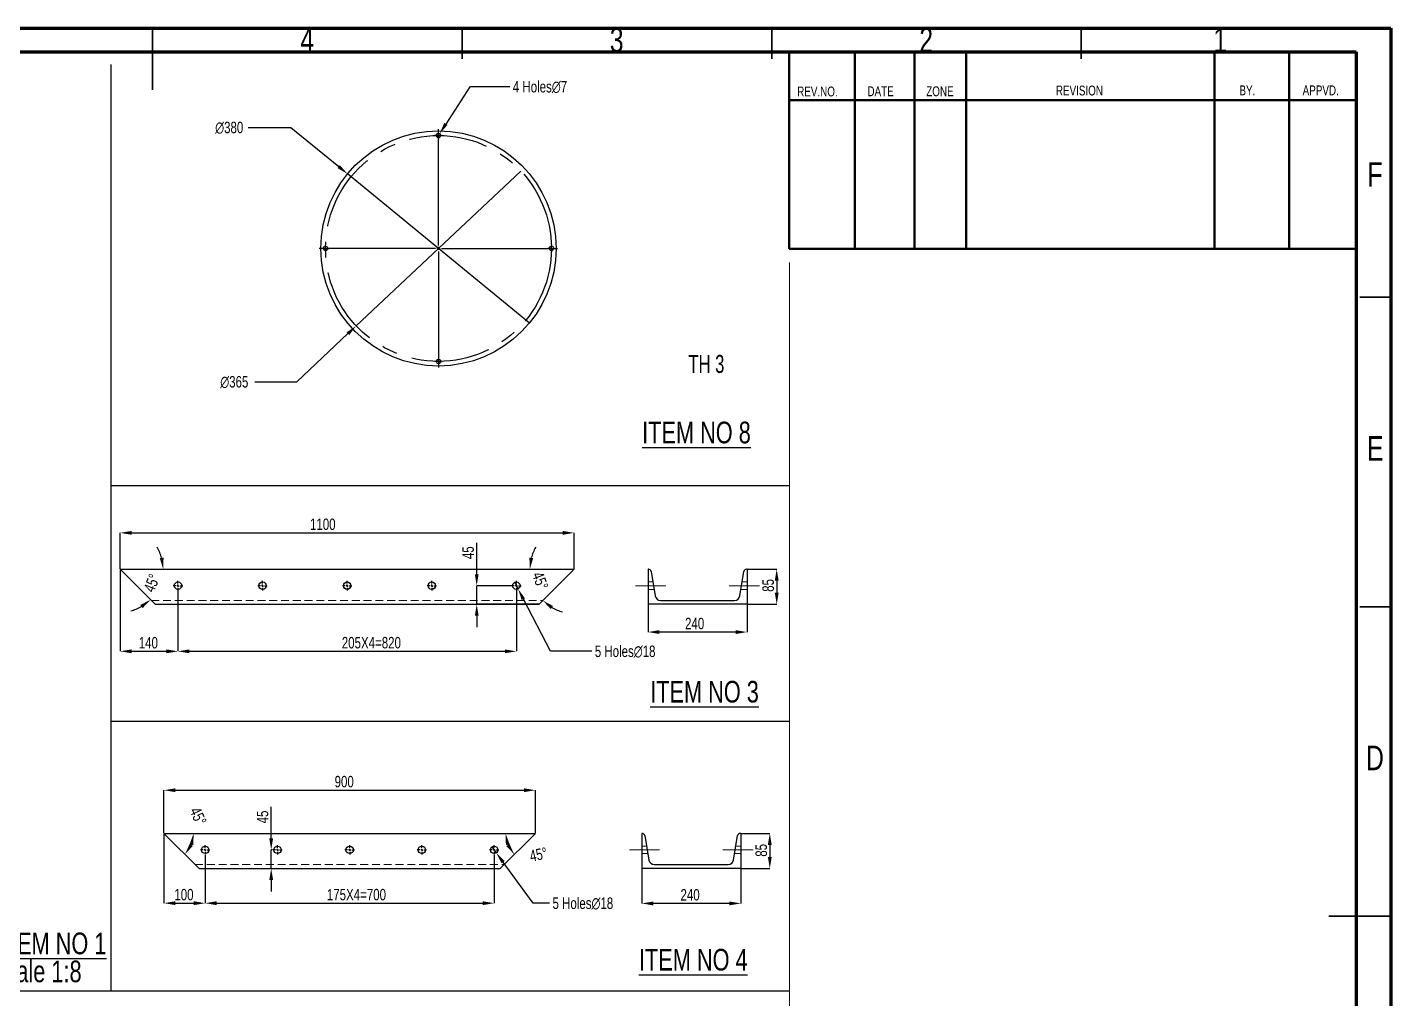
# Model space of a CAD drawing. Header units: millimetres. Extents: x 122 to 2816, y -707 to 556.
# Drawn here: x 760.5 to 980.7, y -573.7 to -416.8 of the extents above; entities that cross this region are included whole.
import ezdxf

# ---------------------------------------------------------------- set-up
doc = ezdxf.new("R2010")
doc.units = ezdxf.units.MM
doc.header["$PDSIZE"] = -1
doc.linetypes.add('CENTERX2', pattern=[20.32, 12.7, -2.54, 2.54, -2.54])
doc.linetypes.add('HIDDEN', pattern=[1.905, 1.27, -0.635])
doc.layers.add('FORMAT', color=7, linetype='Continuous')
doc.styles.add('SLDTEXTSTYLE10', font='TXT', dxfattribs={"width": 0.6875})
doc.styles.add('SLDTEXTSTYLE7', font='TXT', dxfattribs={"width": 0.75})
doc.dimstyles.new('SLDDIMSTYLE17', dxfattribs={"dimtxt": 1.852083, "dimasz": 1.852083, "dimexe": 0, "dimexo": 0.625, "dimgap": 0.463021, "dimtad": 1, "dimdec": 0, "dimlfac": 10, "dimrnd": 1e-09, "dimzin": 12, "dimtxsty": 'SLDTEXTSTYLE7', "dimblk1": 'NONE', "dimsah": 1, "dimcen": 0, "dimazin": 3, "dimtfac": 1, "dimtdec": 0, "dimtmove": 0, "dimatfit": 3, "dimldrblk": 'NONE', "dimfrac": 2, "dimtzin": 12})
doc.dimstyles.new('SLDDIMSTYLE20', dxfattribs={"dimtxt": 1.852083, "dimasz": 1.852083, "dimexe": 0, "dimexo": 0.625, "dimgap": 0.463021, "dimtad": 1, "dimdec": 0, "dimlfac": 10, "dimrnd": 1e-09, "dimzin": 12, "dimtxsty": 'SLDTEXTSTYLE7', "dimblk1": 'NONE', "dimsah": 1, "dimcen": 0, "dimazin": 3, "dimtfac": 1, "dimtdec": 0, "dimtmove": 0, "dimatfit": 3, "dimldrblk": 'NONE', "dimfrac": 2, "dimtzin": 12})
doc.dimstyles.new('SLDDIMSTYLE64', dxfattribs={"dimtxt": 1.852083, "dimasz": 1.852083, "dimexe": 0, "dimexo": 0.625, "dimgap": 0.463021, "dimtad": 1, "dimdec": 0, "dimlfac": 15, "dimrnd": 1e-09, "dimzin": 12, "dimtxsty": 'SLDTEXTSTYLE7', "dimsah": 1, "dimcen": 2.5, "dimazin": 3, "dimtfac": 1, "dimtdec": 0, "dimtmove": 0, "dimatfit": 0, "dimfrac": 2, "dimtzin": 12})
doc.dimstyles.new('SLDDIMSTYLE65', dxfattribs={"dimtxt": 1.852083, "dimasz": 1.852083, "dimexe": 0, "dimexo": 0.625, "dimgap": 0.463021, "dimtad": 1, "dimdec": 0, "dimlfac": 15, "dimrnd": 1e-09, "dimzin": 12, "dimtxsty": 'SLDTEXTSTYLE7', "dimsah": 1, "dimcen": 2.5, "dimazin": 3, "dimtfac": 1, "dimtdec": 0, "dimtmove": 0, "dimatfit": 3, "dimfrac": 2, "dimtzin": 12})
doc.dimstyles.new('SLDDIMSTYLE66', dxfattribs={"dimtxt": 1.852083, "dimasz": 1.852083, "dimexe": 0, "dimexo": 0.625, "dimgap": 0.463021, "dimtad": 1, "dimlfac": 15, "dimzin": 12, "dimtxsty": 'SLDTEXTSTYLE7', "dimsah": 1, "dimcen": 2.5, "dimazin": 3, "dimtfac": 1, "dimtmove": 0, "dimatfit": 3, "dimfrac": 2, "dimtzin": 12})
doc.dimstyles.new('SLDDIMSTYLE67', dxfattribs={"dimtxt": 1.852083, "dimasz": 1.852083, "dimexe": 0, "dimexo": 0.625, "dimgap": 0.463021, "dimtad": 1, "dimdec": 0, "dimlfac": 15, "dimrnd": 1e-09, "dimzin": 12, "dimtxsty": 'SLDTEXTSTYLE7', "dimblk1": 'NONE', "dimsah": 1, "dimcen": 0, "dimazin": 3, "dimtfac": 1, "dimtdec": 0, "dimtmove": 0, "dimatfit": 3, "dimldrblk": 'NONE', "dimfrac": 2, "dimtzin": 12})

# ---------------------------------------------------------------- blocks, each defined once
blk = doc.blocks.new('SW_NOTE_0_167')
at = {"layer": 'FORMAT', "color": 0, "char_height": 3.5, "attachment_point": 2, "style": 'SLDTEXTSTYLE7'}
for s, insert in [('\\LITEM NO 1', (13.62, 4.51)), ('Scale 1:8', (11.07, -0.01))]:
    blk.add_mtext(s, dxfattribs=dict(at, insert=insert))
blk = doc.blocks.new('*D1507')
at = {"layer": 'Defpoints', "color": 0}
for p in [(840.22, -439.99), (813.63, -464.99)]:
    blk.add_point(p, dxfattribs=at)
at = {"layer": 'FORMAT', "color": 0, "lineweight": -2}
for p, q in [((840.22, -439.99), (813.63, -464.99)), ((804.02, -474.03), (812.28, -466.26)), ((797.23, -474.03), (804.02, -474.03))]:
    blk.add_line(p, q, dxfattribs=at)
at = {"layer": 'FORMAT', "color": 0}
blk.add_solid([(812.07, -466.04), (812.49, -466.49), (813.63, -464.99)], dxfattribs=at)
at = {"layer": 'FORMAT', "color": 0, "insert": (791.67, -473.11), "char_height": 1.852, "attachment_point": 1, "style": 'SLDTEXTSTYLE7'}
blk.add_mtext('\\A1;∅365', dxfattribs=at)
blk = doc.blocks.new('_None')
blk = doc.blocks.new('*D1508')
at = {"layer": 'Defpoints', "color": 0}
for p in [(812.23, -440.45), (841.62, -464.54)]:
    blk.add_point(p, dxfattribs=at)
at = {"layer": 'FORMAT', "color": 0, "lineweight": -2}
for p, q in [((796.17, -432.94), (803.08, -432.94)), ((803.08, -432.94), (810.8, -439.27)), ((841.62, -464.54), (812.23, -440.45))]:
    blk.add_line(p, q, dxfattribs=at)
at = {"layer": 'FORMAT', "color": 0}
blk.add_solid([(810.99, -439.03), (810.6, -439.51), (812.23, -440.45)], dxfattribs=at)
at = {"layer": 'FORMAT', "color": 0, "insert": (790.85, -432.02), "char_height": 1.852, "attachment_point": 1, "style": 'SLDTEXTSTYLE7'}
blk.add_mtext('\\A1;∅380', dxfattribs=at)
blk = doc.blocks.new('*D1509')
at = {"layer": 'Defpoints', "color": 0}
for p in [(826.73, -434.54), (827.11, -433.95)]:
    blk.add_point(p, dxfattribs=at)
at = {"layer": 'FORMAT', "color": 0, "lineweight": -2}
for p, q in [((831.96, -426.36), (828.11, -432.39)), ((838.46, -426.36), (831.96, -426.36)), ((826.73, -434.54), (827.11, -433.95))]:
    blk.add_line(p, q, dxfattribs=at)
at = {"layer": 'FORMAT', "color": 0}
blk.add_solid([(827.85, -432.22), (828.37, -432.55), (827.11, -433.95)], dxfattribs=at)
at = {"layer": 'FORMAT', "color": 0, "insert": (838.93, -425.44), "char_height": 1.8521, "attachment_point": 1, "style": 'SLDTEXTSTYLE7'}
blk.add_mtext('\\A1;4 Holes∅7', dxfattribs=at)
blk = doc.blocks.new('SW_CENTERMARKSYMBOL_174')
at = {"layer": 'FORMAT', "color": 0}
for p, q in [((0, 0.5), (0, 19.25)), ((-0.5, 0), (-19.25, 0)), ((0, 0), (-0.25, 0)), ((0, 0), (0, 0.25)), ((0, 0), (0, -0.25)), ((0, 0), (0.25, 0)), ((0.5, 0), (19.25, 0)), ((0, -0.5), (0, -19.25))]:
    blk.add_line(p, q, dxfattribs=at)
blk = doc.blocks.new('SW_CENTERMARKSYMBOL_175')
at = {"layer": 'FORMAT', "color": 0}
for p, q in [((-0.5, 0), (-0.6, 0)), ((0, 0), (-0.25, 0)), ((0, 0.5), (0, 0.6)), ((0, 0), (0, 0.25)), ((0, 0), (0, -0.25)), ((0, 0), (0.25, 0)), ((0.5, 0), (0.6, 0)), ((0, -0.5), (0, -0.6))]:
    blk.add_line(p, q, dxfattribs=at)
blk = doc.blocks.new('SW_CENTERMARKSYMBOL_176')
at = {"layer": 'FORMAT', "color": 0}
for p, q in [((-0.5, 0), (-0.6, 0)), ((0, 0), (-0.25, 0)), ((0, 0.5), (0, 0.6)), ((0, 0), (0, 0.25)), ((0, 0), (0, -0.25)), ((0, 0), (0.25, 0)), ((0.5, 0), (0.6, 0)), ((0, -0.5), (0, -0.6))]:
    blk.add_line(p, q, dxfattribs=at)
blk = doc.blocks.new('SW_CENTERMARKSYMBOL_177')
at = {"layer": 'FORMAT', "color": 0}
for p, q in [((-0.5, 0), (-0.6, 0)), ((0, 0), (-0.25, 0)), ((0, 0.5), (0, 0.6)), ((0, 0), (0, 0.25)), ((0, 0), (0, -0.25)), ((0, 0), (0.25, 0)), ((0.5, 0), (0.6, 0)), ((0, -0.5), (0, -0.6))]:
    blk.add_line(p, q, dxfattribs=at)
blk = doc.blocks.new('SW_CENTERMARKSYMBOL_178')
at = {"layer": 'FORMAT', "color": 0}
for p, q in [((-0.5, 0), (-0.6, 0)), ((0, 0), (-0.25, 0)), ((0, 0.5), (0, 0.6)), ((0, 0), (0, 0.25)), ((0, 0), (0, -0.25)), ((0, 0), (0.25, 0)), ((0.5, 0), (0.6, 0)), ((0, -0.5), (0, -0.6))]:
    blk.add_line(p, q, dxfattribs=at)
blk = doc.blocks.new('*D1510')
at = {"layer": 'Defpoints', "color": 0}
for p in [(848.84, -498.44), (775.5, -504.31), (848.84, -504.31)]:
    blk.add_point(p, dxfattribs=at)
at = {"layer": 'FORMAT', "color": 0, "lineweight": -2}
for p, q in [((775.5, -504.25), (775.5, -498.44)), ((777.35, -498.44), (846.98, -498.44)), ((848.84, -504.25), (848.84, -498.44))]:
    blk.add_line(p, q, dxfattribs=at)
at = {"layer": 'FORMAT', "color": 0}
for points in [[(777.35, -498.13), (777.35, -498.75), (775.5, -498.44)], [(846.98, -498.13), (846.98, -498.75), (848.84, -498.44)]]:
    blk.add_solid(points, dxfattribs=at)
at = {"layer": 'FORMAT', "color": 0, "insert": (808.23, -496.13), "char_height": 1.852, "attachment_point": 2, "style": 'SLDTEXTSTYLE7'}
blk.add_mtext('\\A1;1100', dxfattribs=at)
blk = doc.blocks.new('*D1511')
at = {"layer": 'Defpoints', "color": 0}
for p in [(775.5, -504.31), (775.5, -504.31), (848.84, -504.31), (781.52, -507.79), (781.17, -509.98)]:
    blk.add_point(p, dxfattribs=at)
at = {"layer": 'FORMAT', "color": 0, "lineweight": -2}
for start, end in [(15.3151, 30.6303), (284.3697, 299.6849)]:
    blk.add_arc((775.5, -504.31), 6.95, start, end, dxfattribs=at)
at = {"layer": 'FORMAT', "color": 0}
for points in [[(782.51, -502.44), (781.9, -502.52), (782.45, -504.31)], [(778.76, -510.1), (779.13, -510.6), (780.42, -509.23)]]:
    blk.add_solid(points, dxfattribs=at)
at = {"layer": 'FORMAT', "color": 0, "insert": (779.22, -507.52), "char_height": 1.852, "attachment_point": 1, "rotation": 68.4497, "style": 'SLDTEXTSTYLE7'}
blk.add_mtext('\\A1;45°', dxfattribs=at)
blk = doc.blocks.new('*D1512')
at = {"layer": 'Defpoints', "color": 0}
for p in [(775.5, -504.31), (848.84, -504.31), (848.84, -504.31), (842.63, -507.89), (843.17, -509.98)]:
    blk.add_point(p, dxfattribs=at)
at = {"layer": 'FORMAT', "color": 0, "lineweight": -2}
for start, end in [(150.2879, 165.144), (239.856, 254.7121)]:
    blk.add_arc((848.84, -504.31), 7.16, start, end, dxfattribs=at)
at = {"layer": 'FORMAT', "color": 0}
for points in [[(842.22, -502.52), (841.61, -502.44), (841.67, -504.31)], [(845.05, -510.75), (845.43, -510.26), (843.77, -509.38)]]:
    blk.add_solid(points, dxfattribs=at)
at = {"layer": 'FORMAT', "color": 0, "insert": (843.73, -504.53), "char_height": 1.852, "attachment_point": 1, "rotation": 290.8774, "style": 'SLDTEXTSTYLE7'}
blk.add_mtext('\\A1;45°', dxfattribs=at)
blk = doc.blocks.new('*D1513')
at = {"layer": 'Defpoints', "color": 0}
for p in [(775.5, -504.31), (784.84, -507.75), (784.84, -517.58)]:
    blk.add_point(p, dxfattribs=at)
at = {"layer": 'FORMAT', "color": 0, "lineweight": -2}
for p, q in [((775.5, -504.38), (775.5, -517.58)), ((784.84, -507.81), (784.84, -517.58)), ((777.35, -517.58), (782.98, -517.58))]:
    blk.add_line(p, q, dxfattribs=at)
at = {"layer": 'FORMAT', "color": 0}
for points in [[(777.35, -517.27), (777.35, -517.89), (775.5, -517.58)], [(782.98, -517.27), (782.98, -517.89), (784.84, -517.58)]]:
    blk.add_solid(points, dxfattribs=at)
at = {"layer": 'FORMAT', "color": 0, "insert": (780.05, -515.26), "char_height": 1.852, "attachment_point": 2, "style": 'SLDTEXTSTYLE7'}
blk.add_mtext('\\A1;140', dxfattribs=at)
blk = doc.blocks.new('*D1514')
at = {"layer": 'Defpoints', "color": 0}
for p in [(784.84, -507.75), (839.5, -507.75), (839.5, -517.58)]:
    blk.add_point(p, dxfattribs=at)
at = {"layer": 'FORMAT', "color": 0, "lineweight": -2}
for p, q in [((784.84, -507.81), (784.84, -517.58)), ((839.5, -507.81), (839.5, -517.58)), ((786.69, -517.58), (837.65, -517.58))]:
    blk.add_line(p, q, dxfattribs=at)
at = {"layer": 'FORMAT', "color": 0}
for points in [[(786.69, -517.27), (786.69, -517.89), (784.84, -517.58)], [(837.65, -517.27), (837.65, -517.89), (839.5, -517.58)]]:
    blk.add_solid(points, dxfattribs=at)
at = {"layer": 'FORMAT', "color": 0, "insert": (816.08, -515.26), "char_height": 1.8521, "attachment_point": 2, "style": 'SLDTEXTSTYLE7'}
blk.add_mtext('\\A1;205X4=820', dxfattribs=at)
blk = doc.blocks.new('*D1515')
at = {"layer": 'Defpoints', "color": 0}
for p in [(839.23, -506.45), (839.78, -507.51)]:
    blk.add_point(p, dxfattribs=at)
at = {"layer": 'FORMAT', "color": 0, "lineweight": -2}
for p, q in [((839.23, -506.45), (839.78, -507.51)), ((844.99, -517.58), (840.63, -509.16)), ((851.71, -517.58), (844.99, -517.58))]:
    blk.add_line(p, q, dxfattribs=at)
at = {"layer": 'FORMAT', "color": 0}
blk.add_solid([(840.9, -509.02), (840.36, -509.3), (839.78, -507.51)], dxfattribs=at)
at = {"layer": 'FORMAT', "color": 0, "insert": (852.17, -516.65), "char_height": 1.8521, "attachment_point": 1, "style": 'SLDTEXTSTYLE7'}
blk.add_mtext('\\A1;5 Holes∅18', dxfattribs=at)
blk = doc.blocks.new('*D1516')
at = {"layer": 'Defpoints', "color": 0}
for p in [(838.74, -506.98), (833.1, -509.98), (843.17, -509.98)]:
    blk.add_point(p, dxfattribs=at)
at = {"layer": 'FORMAT', "color": 0, "lineweight": -2}
for p, q in [((833.1, -505.13), (833.1, -500.03)), ((838.67, -506.98), (833.1, -506.98)), ((833.1, -509.98), (833.1, -506.98)), ((843.11, -509.98), (833.1, -509.98)), ((833.1, -511.83), (833.1, -513.68))]:
    blk.add_line(p, q, dxfattribs=at)
at = {"layer": 'FORMAT', "color": 0}
for points in [[(832.79, -505.13), (833.41, -505.13), (833.1, -506.98)], [(832.79, -511.83), (833.41, -511.83), (833.1, -509.98)]]:
    blk.add_solid(points, dxfattribs=at)
at = {"layer": 'FORMAT', "color": 0, "insert": (830.78, -501.65), "char_height": 1.852, "attachment_point": 2, "rotation": 90, "style": 'SLDTEXTSTYLE7'}
blk.add_mtext('\\A1;45', dxfattribs=at)
blk = doc.blocks.new('SW_CENTERMARKSYMBOL_179')
at = {"layer": 'FORMAT', "color": 0}
for p, q in [((-0.33, 0), (-0.77, 0)), ((0, 0), (-0.17, 0)), ((0, 0.33), (0, 0.77)), ((0, 0), (0, 0.17)), ((0, 0), (0, -0.17)), ((0, 0), (0.17, 0)), ((0.33, 0), (0.77, 0)), ((0, -0.33), (0, -0.77))]:
    blk.add_line(p, q, dxfattribs=at)
blk = doc.blocks.new('SW_CENTERMARKSYMBOL_180')
at = {"layer": 'FORMAT', "color": 0}
for p, q in [((-0.33, 0), (-0.77, 0)), ((0, 0), (-0.17, 0)), ((0, 0.33), (0, 0.77)), ((0, 0), (0, 0.17)), ((0, 0), (0, -0.17)), ((0, 0), (0.17, 0)), ((0.33, 0), (0.77, 0)), ((0, -0.33), (0, -0.77))]:
    blk.add_line(p, q, dxfattribs=at)
blk = doc.blocks.new('SW_CENTERMARKSYMBOL_181')
at = {"layer": 'FORMAT', "color": 0}
for p, q in [((-0.33, 0), (-0.77, 0)), ((0, 0), (-0.17, 0)), ((0, 0.33), (0, 0.77)), ((0, 0), (0, 0.17)), ((0, 0), (0, -0.17)), ((0, 0), (0.17, 0)), ((0.33, 0), (0.77, 0)), ((0, -0.33), (0, -0.77))]:
    blk.add_line(p, q, dxfattribs=at)
blk = doc.blocks.new('SW_CENTERMARKSYMBOL_182')
at = {"layer": 'FORMAT', "color": 0}
for p, q in [((-0.33, 0), (-0.77, 0)), ((0, 0), (-0.17, 0)), ((0, 0.33), (0, 0.77)), ((0, 0), (0, 0.17)), ((0, 0), (0, -0.17)), ((0, 0), (0.17, 0)), ((0.33, 0), (0.77, 0)), ((0, -0.33), (0, -0.77))]:
    blk.add_line(p, q, dxfattribs=at)
blk = doc.blocks.new('SW_CENTERMARKSYMBOL_183')
at = {"layer": 'FORMAT', "color": 0}
for p, q in [((-0.33, 0), (-0.77, 0)), ((0, 0), (-0.17, 0)), ((0, 0.33), (0, 0.77)), ((0, 0), (0, 0.17)), ((0, 0), (0, -0.17)), ((0, 0), (0.17, 0)), ((0.33, 0), (0.77, 0)), ((0, -0.33), (0, -0.77))]:
    blk.add_line(p, q, dxfattribs=at)
blk = doc.blocks.new('*D1517')
at = {"layer": 'Defpoints', "color": 0}
for p in [(860.77, -509.98), (876.77, -509.98), (860.77, -514.47)]:
    blk.add_point(p, dxfattribs=at)
at = {"layer": 'FORMAT', "color": 0, "lineweight": -2}
for p, q in [((860.77, -510.04), (860.77, -514.47)), ((876.77, -510.04), (876.77, -514.47)), ((874.92, -514.47), (862.62, -514.47))]:
    blk.add_line(p, q, dxfattribs=at)
at = {"layer": 'FORMAT', "color": 0}
for points in [[(862.62, -514.16), (862.62, -514.78), (860.77, -514.47)], [(874.92, -514.16), (874.92, -514.78), (876.77, -514.47)]]:
    blk.add_solid(points, dxfattribs=at)
at = {"layer": 'FORMAT', "color": 0, "insert": (868.3, -512.16), "char_height": 1.852, "attachment_point": 2, "style": 'SLDTEXTSTYLE7'}
blk.add_mtext('\\A1;240', dxfattribs=at)
blk = doc.blocks.new('*D1518')
at = {"layer": 'Defpoints', "color": 0}
for p in [(876.77, -504.31), (876.77, -509.98), (881.56, -509.98)]:
    blk.add_point(p, dxfattribs=at)
at = {"layer": 'FORMAT', "color": 0, "lineweight": -2}
for p, q in [((876.83, -504.31), (881.56, -504.31)), ((881.56, -506.16), (881.56, -508.13)), ((876.83, -509.98), (881.56, -509.98))]:
    blk.add_line(p, q, dxfattribs=at)
at = {"layer": 'FORMAT', "color": 0}
for points in [[(881.25, -506.16), (881.87, -506.16), (881.56, -504.31)], [(881.25, -508.13), (881.87, -508.13), (881.56, -509.98)]]:
    blk.add_solid(points, dxfattribs=at)
at = {"layer": 'FORMAT', "color": 0, "insert": (879.25, -506.93), "char_height": 1.852, "attachment_point": 2, "rotation": 90, "style": 'SLDTEXTSTYLE7'}
blk.add_mtext('\\A1;85', dxfattribs=at)
blk = doc.blocks.new('*D1519')
at = {"layer": 'Defpoints', "color": 0}
for p in [(842.57, -540.02), (782.57, -546.99), (842.57, -546.99)]:
    blk.add_point(p, dxfattribs=at)
at = {"layer": 'FORMAT', "color": 0, "lineweight": -2}
for p, q in [((782.57, -546.93), (782.57, -540.02)), ((784.43, -540.02), (840.72, -540.02)), ((842.57, -546.93), (842.57, -540.02))]:
    blk.add_line(p, q, dxfattribs=at)
at = {"layer": 'FORMAT', "color": 0}
for points in [[(784.43, -539.71), (784.43, -540.33), (782.57, -540.02)], [(840.72, -539.71), (840.72, -540.33), (842.57, -540.02)]]:
    blk.add_solid(points, dxfattribs=at)
at = {"layer": 'FORMAT', "color": 0, "insert": (811.69, -537.7), "char_height": 1.852, "attachment_point": 2, "style": 'SLDTEXTSTYLE7'}
blk.add_mtext('\\A1;900', dxfattribs=at)
blk = doc.blocks.new('*D1520')
at = {"layer": 'Defpoints', "color": 0}
for p in [(782.57, -546.99), (782.57, -546.99), (842.57, -546.99), (786.72, -549.39), (788.24, -552.66)]:
    blk.add_point(p, dxfattribs=at)
at = {"layer": 'FORMAT', "color": 0, "lineweight": -2}
blk.add_arc((782.57, -546.99), 4.79, 337.2862, 337.7138, dxfattribs=at)
at = {"layer": 'FORMAT', "color": 0}
for points in [[(786.71, -548.75), (787.31, -548.87), (787.37, -546.99)], [(787.25, -549.02), (786.74, -548.67), (785.96, -550.38)]]:
    blk.add_solid(points, dxfattribs=at)
at = {"layer": 'FORMAT', "color": 0, "insert": (788.35, -542.55), "char_height": 1.852, "attachment_point": 1, "rotation": 294.7727, "style": 'SLDTEXTSTYLE7'}
blk.add_mtext('\\A1;45°', dxfattribs=at)
blk = doc.blocks.new('*D1521')
at = {"layer": 'Defpoints', "color": 0}
for p in [(782.57, -546.99), (837.92, -548.24), (842.57, -546.99), (842.57, -546.99), (836.91, -552.66)]:
    blk.add_point(p, dxfattribs=at)
at = {"layer": 'FORMAT', "color": 0, "lineweight": -2}
blk.add_arc((842.57, -546.99), 4.82, 202.1599, 202.8401, dxfattribs=at)
at = {"layer": 'FORMAT', "color": 0}
for points in [[(837.81, -548.87), (838.41, -548.75), (837.76, -546.99)], [(838.39, -548.69), (837.88, -549.04), (839.17, -550.4)]]:
    blk.add_solid(points, dxfattribs=at)
at = {"layer": 'FORMAT', "color": 0, "insert": (841.5, -549.78), "char_height": 1.852, "attachment_point": 1, "rotation": 11.8533, "style": 'SLDTEXTSTYLE7'}
blk.add_mtext('\\A1;45°', dxfattribs=at)
blk = doc.blocks.new('*D1522')
at = {"layer": 'Defpoints', "color": 0}
for p in [(782.57, -546.99), (789.24, -550.43), (789.24, -558.27)]:
    blk.add_point(p, dxfattribs=at)
at = {"layer": 'FORMAT', "color": 0, "lineweight": -2}
for p, q in [((782.57, -547.06), (782.57, -558.27)), ((789.24, -550.49), (789.24, -558.27)), ((784.43, -558.27), (787.39, -558.27))]:
    blk.add_line(p, q, dxfattribs=at)
at = {"layer": 'FORMAT', "color": 0}
for points in [[(784.43, -557.96), (784.43, -558.58), (782.57, -558.27)], [(787.39, -557.96), (787.39, -558.58), (789.24, -558.27)]]:
    blk.add_solid(points, dxfattribs=at)
at = {"layer": 'FORMAT', "color": 0, "insert": (785.8, -555.96), "char_height": 1.852, "attachment_point": 2, "style": 'SLDTEXTSTYLE7'}
blk.add_mtext('\\A1;100', dxfattribs=at)
blk = doc.blocks.new('*D1523')
at = {"layer": 'Defpoints', "color": 0}
for p in [(789.24, -550.43), (835.91, -550.43), (835.91, -558.27)]:
    blk.add_point(p, dxfattribs=at)
at = {"layer": 'FORMAT', "color": 0, "lineweight": -2}
for p, q in [((789.24, -550.49), (789.24, -558.27)), ((835.91, -550.49), (835.91, -558.27)), ((791.09, -558.27), (834.06, -558.27))]:
    blk.add_line(p, q, dxfattribs=at)
at = {"layer": 'FORMAT', "color": 0}
for points in [[(791.09, -557.96), (791.09, -558.58), (789.24, -558.27)], [(834.06, -557.96), (834.06, -558.58), (835.91, -558.27)]]:
    blk.add_solid(points, dxfattribs=at)
at = {"layer": 'FORMAT', "color": 0, "insert": (813.67, -555.96), "char_height": 1.8521, "attachment_point": 2, "style": 'SLDTEXTSTYLE7'}
blk.add_mtext('\\A1;175X4=700', dxfattribs=at)
blk = doc.blocks.new('*D1524')
at = {"layer": 'Defpoints', "color": 0}
for p in [(835.55, -549.18), (836.26, -550.14)]:
    blk.add_point(p, dxfattribs=at)
at = {"layer": 'FORMAT', "color": 0, "lineweight": -2}
for p, q in [((835.55, -549.18), (836.26, -550.14)), ((842.24, -558.27), (837.36, -551.64)), ((844.88, -558.27), (842.24, -558.27))]:
    blk.add_line(p, q, dxfattribs=at)
at = {"layer": 'FORMAT', "color": 0}
blk.add_solid([(837.61, -551.45), (837.11, -551.82), (836.26, -550.14)], dxfattribs=at)
at = {"layer": 'FORMAT', "color": 0, "insert": (845.34, -557.35), "char_height": 1.8521, "attachment_point": 1, "style": 'SLDTEXTSTYLE7'}
blk.add_mtext('\\A1;5 Holes∅18', dxfattribs=at)
blk = doc.blocks.new('*D1525')
at = {"layer": 'Defpoints', "color": 0}
for p in [(800.14, -549.66), (788.24, -552.66), (799.9, -552.66)]:
    blk.add_point(p, dxfattribs=at)
at = {"layer": 'FORMAT', "color": 0, "lineweight": -2}
for p, q in [((799.9, -547.81), (799.9, -542.72)), ((800.08, -549.66), (799.9, -549.66)), ((799.9, -552.66), (799.9, -549.66)), ((788.3, -552.66), (799.9, -552.66)), ((799.9, -554.51), (799.9, -556.37))]:
    blk.add_line(p, q, dxfattribs=at)
at = {"layer": 'FORMAT', "color": 0}
for points in [[(799.59, -547.81), (800.2, -547.81), (799.9, -549.66)], [(799.59, -554.51), (800.2, -554.51), (799.9, -552.66)]]:
    blk.add_solid(points, dxfattribs=at)
at = {"layer": 'FORMAT', "color": 0, "insert": (797.58, -544.34), "char_height": 1.852, "attachment_point": 2, "rotation": 90, "style": 'SLDTEXTSTYLE7'}
blk.add_mtext('\\A1;45', dxfattribs=at)
blk = doc.blocks.new('SW_CENTERMARKSYMBOL_184')
at = {"layer": 'FORMAT', "color": 0}
for p, q in [((-0.33, 0), (-0.77, 0)), ((0, 0), (-0.17, 0)), ((0, 0.33), (0, 0.77)), ((0, 0), (0, 0.17)), ((0, 0), (0, -0.17)), ((0, 0), (0.17, 0)), ((0.33, 0), (0.77, 0)), ((0, -0.33), (0, -0.77))]:
    blk.add_line(p, q, dxfattribs=at)
blk = doc.blocks.new('SW_CENTERMARKSYMBOL_185')
at = {"layer": 'FORMAT', "color": 0}
for p, q in [((-0.33, 0), (-0.77, 0)), ((0, 0), (-0.17, 0)), ((0, 0.33), (0, 0.77)), ((0, 0), (0, 0.17)), ((0, 0), (0, -0.17)), ((0, 0), (0.17, 0)), ((0.33, 0), (0.77, 0)), ((0, -0.33), (0, -0.77))]:
    blk.add_line(p, q, dxfattribs=at)
blk = doc.blocks.new('SW_CENTERMARKSYMBOL_186')
at = {"layer": 'FORMAT', "color": 0}
for p, q in [((-0.33, 0), (-0.77, 0)), ((0, 0), (-0.17, 0)), ((0, 0.33), (0, 0.77)), ((0, 0), (0, 0.17)), ((0, 0), (0, -0.17)), ((0, 0), (0.17, 0)), ((0.33, 0), (0.77, 0)), ((0, -0.33), (0, -0.77))]:
    blk.add_line(p, q, dxfattribs=at)
blk = doc.blocks.new('SW_CENTERMARKSYMBOL_187')
at = {"layer": 'FORMAT', "color": 0}
for p, q in [((-0.33, 0), (-0.77, 0)), ((0, 0), (-0.17, 0)), ((0, 0.33), (0, 0.77)), ((0, 0), (0, 0.17)), ((0, 0), (0, -0.17)), ((0, 0), (0.17, 0)), ((0.33, 0), (0.77, 0)), ((0, -0.33), (0, -0.77))]:
    blk.add_line(p, q, dxfattribs=at)
blk = doc.blocks.new('SW_CENTERMARKSYMBOL_188')
at = {"layer": 'FORMAT', "color": 0}
for p, q in [((-0.33, 0), (-0.77, 0)), ((0, 0), (-0.17, 0)), ((0, 0.33), (0, 0.77)), ((0, 0), (0, 0.17)), ((0, 0), (0, -0.17)), ((0, 0), (0.17, 0)), ((0.33, 0), (0.77, 0)), ((0, -0.33), (0, -0.77))]:
    blk.add_line(p, q, dxfattribs=at)
blk = doc.blocks.new('*D1526')
at = {"layer": 'Defpoints', "color": 0}
for p in [(859.76, -552.66), (875.76, -552.66), (859.76, -558.31)]:
    blk.add_point(p, dxfattribs=at)
at = {"layer": 'FORMAT', "color": 0, "lineweight": -2}
for p, q in [((859.76, -552.72), (859.76, -558.31)), ((875.76, -552.72), (875.76, -558.31)), ((873.91, -558.31), (861.61, -558.31))]:
    blk.add_line(p, q, dxfattribs=at)
at = {"layer": 'FORMAT', "color": 0}
for points in [[(861.61, -558), (861.61, -558.62), (859.76, -558.31)], [(873.91, -558), (873.91, -558.62), (875.76, -558.31)]]:
    blk.add_solid(points, dxfattribs=at)
at = {"layer": 'FORMAT', "color": 0, "insert": (867.57, -555.99), "char_height": 1.852, "attachment_point": 2, "style": 'SLDTEXTSTYLE7'}
blk.add_mtext('\\A1;240', dxfattribs=at)
blk = doc.blocks.new('*D1527')
at = {"layer": 'Defpoints', "color": 0}
for p in [(875.76, -546.99), (875.76, -552.66), (880.44, -552.66)]:
    blk.add_point(p, dxfattribs=at)
at = {"layer": 'FORMAT', "color": 0, "lineweight": -2}
for p, q in [((875.82, -546.99), (880.44, -546.99)), ((880.44, -548.85), (880.44, -550.81)), ((875.82, -552.66), (880.44, -552.66))]:
    blk.add_line(p, q, dxfattribs=at)
at = {"layer": 'FORMAT', "color": 0}
for points in [[(880.13, -548.85), (880.75, -548.85), (880.44, -546.99)], [(880.13, -550.81), (880.75, -550.81), (880.44, -552.66)]]:
    blk.add_solid(points, dxfattribs=at)
at = {"layer": 'FORMAT', "color": 0, "insert": (878.13, -549.73), "char_height": 1.852, "attachment_point": 2, "rotation": 90, "style": 'SLDTEXTSTYLE7'}
blk.add_mtext('\\A1;85', dxfattribs=at)

msp = doc.modelspace()

# ---------------------------------------------------------------- linework, layer by layer
at = {"color": 7, "linetype": 'Continuous', "lineweight": 70}
for p, q in [((580.748025, -416.879135), (980.748025, -416.879135)), ((980.748025, -416.879135), (980.748025, -703.879135)), ((585.748025, -420.74561), (975.150497, -420.74561)), ((975.150497, -420.74561), (975.150497, -697.74561))]:
    msp.add_line(p, q, dxfattribs=at)
at = {"color": 7, "linetype": 'Continuous', "lineweight": 35}
for p, q in [((780.748025, -416.878135), (780.748025, -426.880135)), ((780.748025, -421.879135), (780.748025, -416.879135)), ((830.748025, -421.879135), (830.748025, -416.879135)), ((880.748025, -421.879135), (880.748025, -416.879135)), ((930.748025, -421.879135), (930.748025, -416.879135)), ((975.748025, -460.379135), (980.748025, -460.379135)), ((975.748025, -510.379135), (980.748025, -510.379135)), ((980.749025, -560.379135), (970.747025, -560.379135)), ((975.748025, -560.379135), (980.748025, -560.379135))]:
    msp.add_line(p, q, dxfattribs=at)
at = {"color": 7, "linetype": 'Continuous', "lineweight": 50}
for p, q in [((883.590886, -420.74561), (883.590886, -452.568529)), ((894.166824, -420.74561), (894.166824, -452.431824)), ((903.826235, -420.74561), (903.826235, -452.568549)), ((912.183682, -420.74561), (912.183682, -452.568529)), ((952.300368, -420.74561), (952.300368, -452.568529)), ((964.336979, -420.74561), (964.336979, -452.568549)), ((975.150497, -428.561331), (883.590886, -428.561331)), ((975.150497, -452.568529), (883.590886, -452.568529))]:
    msp.add_line(p, q, dxfattribs=at)
at = {"color": 7, "linetype": 'Continuous', "lineweight": 18}
msp.add_line((883.632047, -614.553747), (883.632047, -454.764891), dxfattribs=at)
at = {"color": 7, "linetype": 'Continuous', "lineweight": 25}
for p, q in [((775.502823, -504.312788), (781.16949, -509.979455)), ((775.502823, -504.312788), (848.836156, -504.312788)), ((843.16949, -509.979455), (848.836156, -504.312788)), ((860.77083, -504.312788), (860.77083, -509.979455)), ((860.850937, -504.312788), (860.77083, -504.312788)), ((876.77083, -504.312788), (876.690722, -504.312788)), ((876.77083, -504.312788), (876.77083, -509.979455)), ((861.278374, -504.674877), (861.936266, -508.621944)), ((875.605393, -508.621944), (876.263285, -504.674877)), ((781.16949, -509.979455), (843.16949, -509.979455)), ((876.77083, -509.979455), (860.77083, -509.979455)), ((862.791139, -509.346121), (874.75052, -509.346121)), ((782.574289, -546.994688), (788.240956, -552.661355)), ((782.574289, -546.994688), (842.574289, -546.994688)), ((836.907622, -552.661355), (842.574289, -546.994688)), ((859.757834, -546.994688), (859.757834, -552.661355)), ((859.837942, -546.994688), (859.757834, -546.994688)), ((860.265378, -547.356777), (860.923271, -551.303844)), ((874.592398, -551.303844), (875.25029, -547.356777)), ((875.757834, -546.994688), (875.677727, -546.994688)), ((875.757834, -546.994688), (875.757834, -552.661355)), ((788.240956, -552.661355), (836.907622, -552.661355)), ((875.757834, -552.661355), (859.757834, -552.661355)), ((861.778144, -552.028022), (873.737525, -552.028022))]:
    msp.add_line(p, q, dxfattribs=at)
at = {"color": 7, "linetype": 'HIDDEN', "lineweight": 18}
for p, q in [((861.562491, -506.379455), (860.77083, -506.379455)), ((876.77083, -506.379455), (875.979168, -506.379455)), ((860.77083, -507.579455), (861.762505, -507.579455)), ((875.779154, -507.579455), (876.77083, -507.579455)), ((780.536156, -509.346121), (843.802823, -509.346121)), ((860.549495, -549.061355), (859.757834, -549.061355)), ((859.757834, -550.261355), (860.74951, -550.261355)), ((874.766158, -550.261355), (875.757834, -550.261355)), ((875.757834, -549.061355), (874.966173, -549.061355)), ((787.607622, -552.028022), (837.540956, -552.028022))]:
    msp.add_line(p, q, dxfattribs=at)
at = {"color": 7, "linetype": 'Continuous', "lineweight": 25}
for centre, radius in [((826.92333, -452.49045), 19), ((826.92333, -434.24045), 0.35), ((808.67333, -452.49045), 0.35), ((845.17333, -452.49045), 0.35), ((826.92333, -470.74045), 0.35), ((784.836156, -506.979455), 0.6), ((798.502823, -506.979455), 0.6), ((812.16949, -506.979455), 0.6), ((825.836156, -506.979455), 0.6), ((839.502823, -506.979455), 0.6), ((789.240956, -549.661355), 0.6), ((800.907622, -549.661355), 0.6), ((812.574289, -549.661355), 0.6), ((824.240956, -549.661355), 0.6), ((835.907622, -549.661355), 0.6)]:
    msp.add_circle(centre, radius, dxfattribs=at)
for centre, radius, start, end in [((860.850937, -504.746121), 0.433333, 9.463, 90), ((876.690722, -504.746121), 0.433333, 90, 170.537), ((862.791139, -508.479455), 0.866667, 189.463, 270), ((874.75052, -508.479455), 0.866667, 270, 350.537), ((859.837942, -547.428022), 0.433333, 9.463, 90), ((875.677727, -547.428022), 0.433333, 90, 170.537), ((861.778144, -551.161355), 0.866667, 189.463, 270), ((873.737525, -551.161355), 0.866667, 270, 350.537)]:
    msp.add_arc(centre, radius, start, end, dxfattribs=at)
at = {"layer": 'FORMAT'}
for p, q in [((774.003509, -422.757615), (774.003509, -572.412478)), ((774.003509, -490.791126), (883.632047, -490.791126)), ((774.003509, -528.841391), (883.632047, -528.841391)), ((585.795016, -572.412478), (883.632047, -572.412478))]:
    msp.add_line(p, q, dxfattribs=at)
at = {"layer": 'FORMAT', "linetype": 'CENTERX2', "lineweight": 18, "ltscale": 1.333333}
for p, q in [((863.662498, -506.979455), (858.77083, -506.979455)), ((873.879161, -506.979455), (878.77083, -506.979455)), ((857.757834, -549.661355), (862.649503, -549.661355)), ((877.757834, -549.661355), (872.866166, -549.661355))]:
    msp.add_line(p, q, dxfattribs=at)
at = {"layer": 'FORMAT', "linetype": 'CENTERX2'}
msp.add_circle((826.92333, -452.49045), 18.25, dxfattribs=at)

# ---------------------------------------------------------------- block references
at = {"layer": 'FORMAT'}
for name, p in [('SW_CENTERMARKSYMBOL_174', (826.92333, -452.49045)), ('SW_CENTERMARKSYMBOL_175', (826.92333, -434.24045)), ('SW_CENTERMARKSYMBOL_176', (808.67333, -452.49045)), ('SW_CENTERMARKSYMBOL_178', (845.17333, -452.49045)), ('SW_CENTERMARKSYMBOL_177', (826.92333, -470.74045)), ('SW_CENTERMARKSYMBOL_179', (784.836156, -506.979455)), ('SW_CENTERMARKSYMBOL_180', (798.502823, -506.979455)), ('SW_CENTERMARKSYMBOL_181', (812.16949, -506.979455)), ('SW_CENTERMARKSYMBOL_182', (825.836156, -506.979455)), ('SW_CENTERMARKSYMBOL_183', (839.502823, -506.979455)), ('SW_CENTERMARKSYMBOL_186', (789.240956, -549.661355)), ('SW_CENTERMARKSYMBOL_187', (800.907622, -549.661355)), ('SW_CENTERMARKSYMBOL_188', (812.574289, -549.661355)), ('SW_CENTERMARKSYMBOL_184', (824.240956, -549.661355)), ('SW_CENTERMARKSYMBOL_185', (835.907622, -549.661355)), ('SW_NOTE_0_167', (750.88365, -567.528114))]:
    msp.add_blockref(name, p, dxfattribs=at)

# ---------------------------------------------------------------- texts
at = {"color": 7, "linetype": 'Continuous', "lineweight": 0, "style": 'SLDTEXTSTYLE7'}
for s, insert, char_height, attachment_point in [('4', (805.708062, -416.818981), 3.96875, 2), ('3', (855.708062, -416.818981), 3.96875, 2), ('2', (905.708062, -416.818981), 3.96875, 2), ('1', (953.208062, -416.818981), 3.96875, 2), ('REV.NO.', (884.86415, -426.343027), 1.5875, 1), ('DATE', (896.217072, -426.31375), 1.5875, 1), ('ZONE', (905.715397, -426.31375), 1.5875, 1), ('REVISION', (926.65593, -426.186609), 1.5875, 1), ('BY.', (956.309074, -426.157332), 1.5875, 1), ('APPVD.', (966.520065, -426.157332), 1.5875, 1), ('F', (978.205765, -438.568981), 3.96875, 2), ('E', (978.255834, -482.818981), 3.96875, 2), ('D', (978.200712, -532.818981), 3.96875, 2)]:
    msp.add_mtext(s, dxfattribs=dict(at, insert=insert, char_height=char_height, attachment_point=attachment_point))
at = {"layer": 'FORMAT', "attachment_point": 1}
for s, insert, char_height, style in [('TH 3', (867.302322, -469.694502), 2.9104167, 'SLDTEXTSTYLE10'), ('\\LITEM NO 8', (859.820818, -480.472461), 3.5, 'SLDTEXTSTYLE7'), ('\\LITEM NO 3', (861.120501, -522.352293), 3.5, 'SLDTEXTSTYLE7'), ('\\LITEM NO 4', (859.308537, -565.650173), 3.5, 'SLDTEXTSTYLE7')]:
    msp.add_mtext(s, dxfattribs=dict(at, insert=insert, char_height=char_height, style=style))

# ---------------------------------------------------------------- dimensions: what is measured, and where the dimension line sits
at = {"layer": 'FORMAT'}
for p1, p2, text, dimstyle, picture, middle in [((826.734757, -434.535306), (827.111904, -433.945595), '4 Holes<>', 'SLDDIMSTYLE20', '*D1509', (844.599001, -426.361884)), ((839.227123, -506.446548), (839.778523, -507.512361), '5 Holes<>', 'SLDDIMSTYLE67', '*D1515', (858.307166, -517.577916)), ((835.552009, -549.178096), (836.263235, -550.144614), '5 Holes<>', 'SLDDIMSTYLE67', '*D1524', (851.477176, -558.272957))]:
    dim = msp.add_diameter_dim_2p(p1=p1, p2=p2, text=text, dimstyle=dimstyle, dxfattribs=at)
    dim.commit()
    dim.dimension.update_dxf_attribs({"geometry": picture, "text_midpoint": middle, "dimtype": 163})
for p1, p2, picture, middle in [((841.617265, -464.53571), (812.229396, -440.44519), '*D1508', (793.279201, -432.944813)), ((840.218068, -439.987953), (813.628593, -464.992948), '*D1507', (794.215558, -474.032634))]:
    dim = msp.add_diameter_dim_2p(p1=p1, p2=p2, dimstyle='SLDDIMSTYLE17', dxfattribs=at)
    dim.commit()
    dim.dimension.update_dxf_attribs({"geometry": picture, "text_midpoint": middle, "dimtype": 163})
for base, p1, p2, dimstyle, picture, middle in [((848.836156, -498.440772), (775.502823, -504.312788), (848.836156, -504.312788), 'SLDDIMSTYLE65', '*D1510', (808.232739, -498.440772)), ((784.836156, -517.577916), (775.502823, -504.312788), (784.836156, -507.746121), 'SLDDIMSTYLE64', '*D1513', (780.047845, -517.577916)), ((860.77083, -514.470766), (876.77083, -509.979455), (860.77083, -509.979455), 'SLDDIMSTYLE65', '*D1517', (868.303424, -514.470766)), ((842.574289, -540.016393), (782.574289, -546.994688), (842.574289, -546.994688), 'SLDDIMSTYLE65', '*D1519', (811.685307, -540.016393)), ((789.240956, -558.272957), (782.574289, -546.994688), (789.240956, -550.428022), 'SLDDIMSTYLE64', '*D1522', (785.795121, -558.272957)), ((859.757834, -558.30666), (875.757834, -552.661355), (859.757834, -552.661355), 'SLDDIMSTYLE65', '*D1526', (867.570736, -558.30666))]:
    dim = msp.add_linear_dim(base=base, p1=p1, p2=p2, dimstyle=dimstyle, dxfattribs=at)
    dim.commit()
    dim.dimension.update_dxf_attribs({"geometry": picture, "text_midpoint": middle, "dimtype": 160})
for base, line1, line2, picture, middle in [((842.632784, -507.894307), ((775.502823, -504.312788), (848.836156, -504.312788)), ((843.16949, -509.979455), (848.836156, -504.312788)), '*D1512', (842.143406, -506.865473)), ((781.521299, -507.787557), ((781.16949, -509.979455), (775.502823, -504.312788)), ((848.836156, -504.312788), (775.502823, -504.312788)), '*D1511', (781.966558, -506.865473)), ((786.724016, -549.390535), ((842.574289, -546.994688), (782.574289, -546.994688)), ((788.240956, -552.661355), (782.574289, -546.994688)), '*D1520', (786.925035, -544.986872)), ((837.91982, -548.24185), ((782.574289, -546.994688), (842.574289, -546.994688)), ((836.907622, -552.661355), (842.574289, -546.994688)), '*D1521', (843.564077, -551.710599))]:
    dim = msp.add_angular_dim_2l(base=base, line1=line1, line2=line2, dimstyle='SLDDIMSTYLE66', dxfattribs=at)
    dim.commit()
    dim.dimension.update_dxf_attribs({"geometry": picture, "text_midpoint": middle, "dimtype": 162})
for base, p1, p2, picture, middle in [((833.099043, -509.979455), (838.736156, -506.979455), (843.16949, -509.979455), '*D1516', (833.099043, -501.654715)), ((881.56082, -509.979455), (876.77083, -504.312788), (876.77083, -509.979455), '*D1518', (881.56082, -506.928572)), ((799.89588, -552.661355), (800.140956, -549.661355), (788.240956, -552.661355), '*D1525', (799.89588, -544.336615)), ((880.440233, -552.661355), (875.757834, -546.994688), (875.757834, -552.661355), '*D1527', (880.440233, -549.726996))]:
    dim = msp.add_linear_dim(base=base, p1=p1, p2=p2, angle=90, dimstyle='SLDDIMSTYLE64', dxfattribs=at)
    dim.commit()
    dim.dimension.update_dxf_attribs({"geometry": picture, "text_midpoint": middle, "dimtype": 160})
for base, p1, p2, text, picture, middle in [((839.502823, -517.577916), (784.836156, -507.746121), (839.502823, -507.746121), '205X4=<>', '*D1514', (816.081855, -517.577916)), ((835.907622, -558.272957), (789.240956, -550.428022), (835.907622, -550.428022), '175X4=<>', '*D1523', (813.666371, -558.272957))]:
    dim = msp.add_linear_dim(base=base, p1=p1, p2=p2, text=text, dimstyle='SLDDIMSTYLE65', dxfattribs=at)
    dim.commit()
    dim.dimension.update_dxf_attribs({"geometry": picture, "text_midpoint": middle, "dimtype": 160})

doc.saveas('drawing.dxf')
